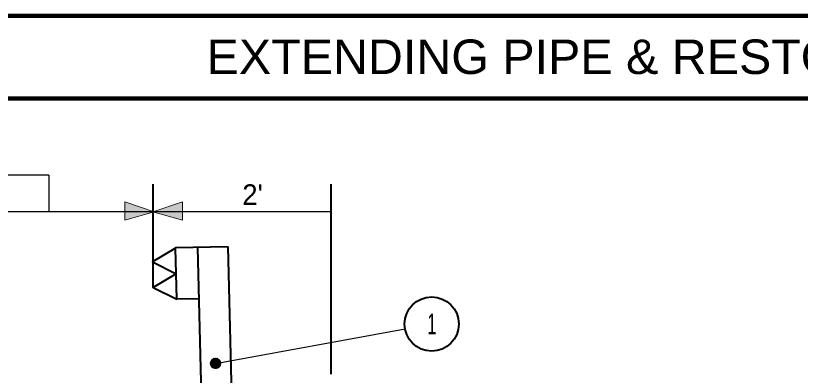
# Model space of a CAD drawing. Extents: x -8731 to 3798, y -62841 to -56618.
# Drawn here: x 2521 to 3054, y -62023 to -61779 of the extents above; entities that cross this region are included whole.
import ezdxf
from ezdxf.enums import TextEntityAlignment as Align

# ---------------------------------------------------------------- set-up
doc = ezdxf.new("R2010")
doc.units = 0
doc.header["$LTSCALE"] = 5.6
doc.layers.add('1', color=7, linetype='Continuous', lineweight=13)
doc.layers.add('3', color=7, linetype='Continuous', lineweight=40)

msp = doc.modelspace()

# ---------------------------------------------------------------- hatches: boundary and pattern name
at = {"layer": '1'}
for points in [[(2615.34, -61911.92), (2595.34, -61905), (2595.34, -61917.5)], [(2614.4, -61911.92), (2634.4, -61905), (2634.4, -61917.5)]]:
    msp.add_hatch(color=256, dxfattribs=at).paths.add_polyline_path(points)

# ---------------------------------------------------------------- linework, layer by layer
at = {"layer": '1', "lineweight": 100}
for p, q in [((3746.22, -61778.8), (2253.98, -61778.8)), ((3746.22, -61835.06), (2253.98, -61835.06))]:
    msp.add_line(p, q, dxfattribs=at)
at = {"layer": '1'}
for p, q in [((2657.54, -62018.16), (2653.34, -62013.96)), ((2657.26, -62018.16), (2653.34, -62014.4)), ((2656.8, -62018.16), (2653.34, -62014.7)), ((2658, -62018.16), (2653.5, -62013.5)), ((2658.14, -62017.84), (2653.66, -62013.36)), ((2658.6, -62017.7), (2653.8, -62013.04)), ((2658.9, -62017.56), (2653.94, -62012.6)), ((2659.2, -62017.4), (2654.26, -62012.44)), ((2659.5, -62017.24), (2654.4, -62012.16)), ((2659.66, -62016.8), (2654.7, -62011.84)), ((2659.94, -62016.64), (2654.86, -62011.7)), ((2660.1, -62016.36), (2655.3, -62011.56)), ((2660.1, -62015.9), (2655.6, -62011.24)), ((2660.26, -62015.44), (2655.9, -62011.24)), ((2660.4, -62015.16), (2656.34, -62011.24)), ((2660.4, -62014.84), (2656.66, -62011.1)), ((2660.4, -62014.4), (2657.26, -62011.24)), ((2660.4, -62013.96), (2657.7, -62011.24)), ((2660.26, -62013.5), (2658.14, -62011.24)), ((2656.34, -62018.16), (2653.34, -62015.16)), ((2655.74, -62018), (2653.5, -62015.9))]:
    msp.add_line(p, q, dxfattribs=at)
for points in [[(2615.34, -61911.92), (2595.34, -61905), (2595.34, -61917.5)], [(2614.4, -61911.92), (2634.4, -61905), (2634.4, -61917.5)]]:
    msp.add_lwpolyline(points, close=True, dxfattribs=at)
msp.add_circle((2656.95, -62014.7), 3.52, dxfattribs=at)
at = {"layer": '3', "lineweight": 25}
for p, q in [((2543.7, -61887.04), (2498.7, -61887.04)), ((2543.7, -61887.04), (2543.7, -61911.8)), ((2614.66, -61911.8), (2472.6, -61911.8)), ((2735.54, -61911.8), (2614.66, -61911.8)), ((2656.94, -62014.7), (2785.66, -61991.3))]:
    msp.add_line(p, q, dxfattribs=at)
at = {"layer": '3'}
for p, q in [((2614.66, -61963.24), (2614.66, -61893.04)), ((2735.54, -62022.04), (2735.54, -61893.04)), ((2665.5, -61935.64), (2629.66, -61936.4)), ((2630.54, -61971.2), (2629.66, -61936.56)), ((2650.5, -62162.44), (2644.8, -61936.1)), ((2671.2, -62162), (2665.5, -61935.64)), ((2645.54, -61970.9), (2630.54, -61971.2))]:
    msp.add_line(p, q, dxfattribs=at)
msp.add_lwpolyline([(2629.66, -61936.56), (2614.2, -61945.84), (2630.1, -61953.96), (2614.66, -61963.24), (2630.54, -61971.2)], dxfattribs=at)
msp.add_circle((2803.72, -61988), 18.41, dxfattribs=at)

# ---------------------------------------------------------------- texts
for s, height, width, p in [('EXTENDING PIPE & RESTORING SHOULDERS', 23.4, 1.05, (3013.25, -61818.36)), ('1', 13.95, 0.6, (2803.8, -61994.9))]:
    msp.add_text(s, height=height, dxfattribs=dict(at, width=width)).set_placement(p, align=Align.CENTER)
msp.add_text("2'", height=13.95, dxfattribs=at).set_placement((2675.1, -61907.16))

doc.saveas('drawing.dxf')
